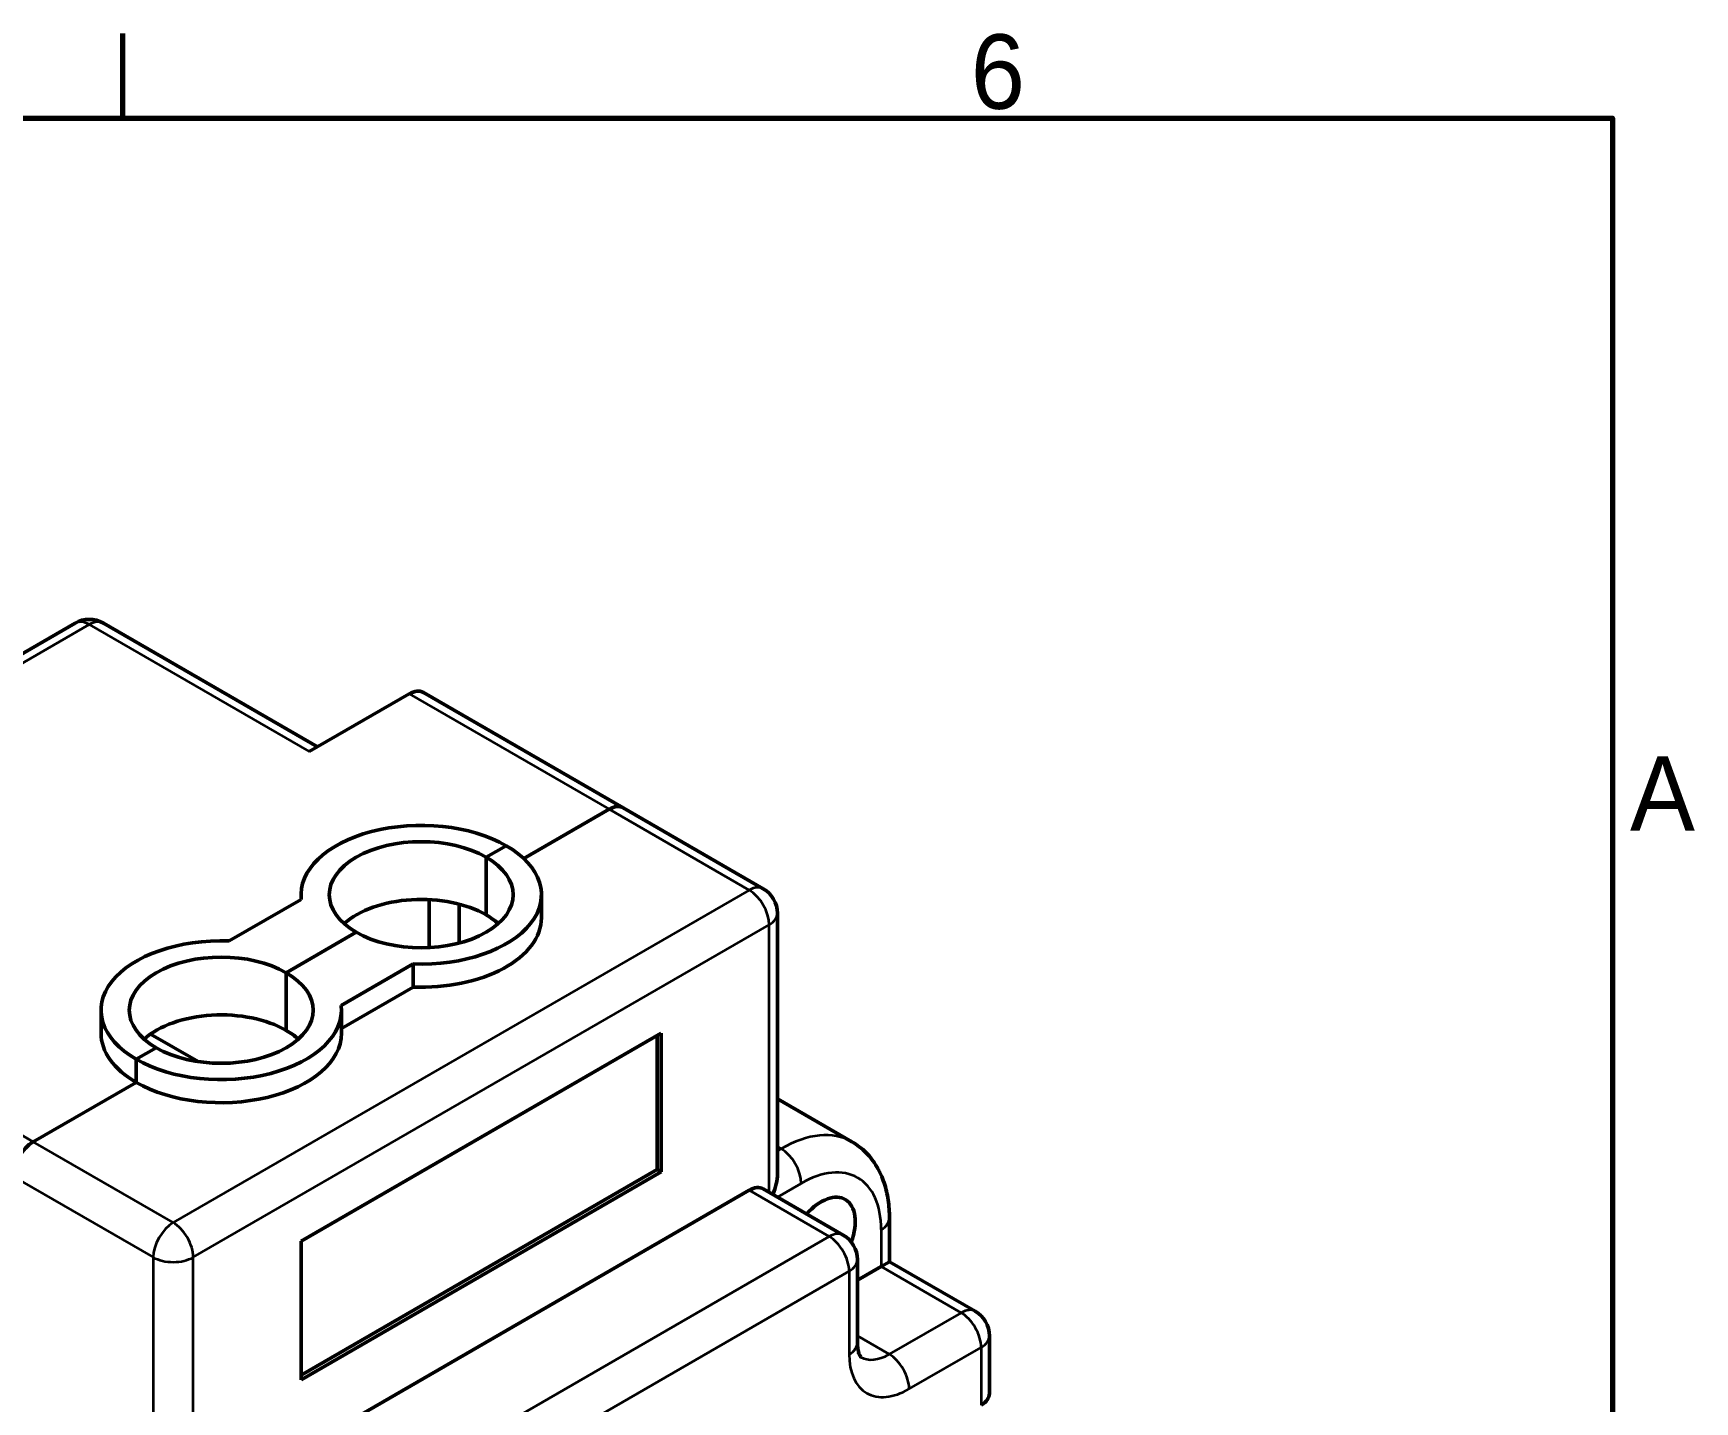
# Model space of a CAD drawing. Header units: millimetres. Extents: x -527 to 428, y -54 to 282.
# Drawn here: x -222.8 to -164.1, y 227.5 to 275.9 of the extents above; entities that cross this region are included whole.
import ezdxf

# ---------------------------------------------------------------- set-up
doc = ezdxf.new("R2010")
doc.units = ezdxf.units.MM
for name, color, linetype, lineweight in [('경계(ISO)', 7, 'Continuous', 70), ('외형선(ISO)', 7, 'Continuous', 50), ('좁은 외형선(ISO)', 7, 'Continuous', 35)]:
    doc.layers.add(name, color=color, linetype=linetype, lineweight=lineweight)
doc.styles.add('레이블 문자 (JIS)', font='')
doc.styles.get('레이블 문자 (JIS)').set_extended_font_data('Gulim')

# ---------------------------------------------------------------- blocks, each defined once
blk = doc.blocks.new('경계 Default Border')
at = {"layer": '경계(ISO)'}
blk.add_line((350, 287), (350, 290.4), dxfattribs=at)
at = {"layer": '경계(ISO)', "flags": 128}
blk.add_lwpolyline([(10, 10), (10, 287), (410, 287), (410, 10), (10, 10)], dxfattribs=at)
at = {"layer": '경계(ISO)', "char_height": 3, "attachment_point": 7, "style": '레이블 문자 (JIS)'}
for s, insert in [('6', (384.154, 287.33)), ('A', (410.705, 258.293))]:
    blk.add_mtext(s, dxfattribs=dict(at, insert=insert))

msp = doc.modelspace()

# ---------------------------------------------------------------- linework, layer by layer
at = {"layer": '외형선(ISO)', "color": 0}
for p, q in [((-234.64548, 247.40306), (-221.35187, 255.07813)), ((-212.7808, 250.70697), (-220.35187, 255.07813)), ((-201.96709, 248.54616), (-209.03816, 252.62864)), ((-209.53816, 252.57911), (-213.0737, 250.53787)), ((-197.01735, 245.68842), (-201.96709, 248.54616)), ((-205.48596, 246.75369), (-202.46709, 248.49663)), ((-202.46709, 248.49663), (-205.48596, 246.75369)), ((-206.10869, 247.21065), (-206.8158, 246.8024)), ((-206.8158, 246.8024), (-206.10869, 247.21065)), ((-206.8158, 246.8024), (-206.8158, 244.76116)), ((-206.8158, 246.8024), (-206.8158, 244.76116)), ((-215.90406, 243.84148), (-213.3546, 245.31341)), ((-213.3639, 245.30805), (-213.3639, 245.47559)), ((-208.83105, 245.30362), (-208.83105, 243.60632)), ((-207.77039, 245.14291), (-207.77039, 243.76704)), ((-204.8639, 244.6591), (-204.8639, 245.47559)), ((-196.51735, 235.60179), (-196.51735, 244.8224)), ((-211.41199, 244.14879), (-213.88687, 242.71992)), ((-211.41199, 244.14879), (-213.88687, 242.71992)), ((-213.88687, 242.71992), (-213.88687, 240.67868)), ((-213.88687, 242.71992), (-213.88687, 240.67868)), ((-211.94426, 241.55529), (-209.39481, 243.02722)), ((-209.39481, 243.02722), (-209.39481, 242.21072)), ((-209.39481, 242.21072), (-211.93496, 240.74416)), ((-220.43496, 241.39311), (-220.43496, 240.57661)), ((-211.93496, 240.57661), (-211.93496, 241.39311)), ((-216.99814, 239.57641), (-218.68538, 240.55054)), ((-213.35654, 233.22815), (-200.62862, 240.57661)), ((-200.77004, 240.49496), (-200.77004, 235.75928)), ((-200.62862, 240.57661), (-200.62862, 235.67763)), ((-218.48306, 240.0663), (-219.19017, 239.65806)), ((-218.48306, 240.0663), (-219.19017, 239.65806)), ((-219.19017, 239.65806), (-219.19017, 238.84156)), ((-219.19017, 238.84156), (-219.19017, 239.65806)), ((-222.83177, 236.73908), (-219.19017, 238.84156)), ((-219.19017, 238.84156), (-222.83177, 236.73908)), ((-193.88598, 236.74178), (-196.51735, 238.261)), ((-200.77004, 235.75928), (-213.35654, 228.49247)), ((-200.62862, 235.67763), (-213.35654, 228.32917)), ((-200.62862, 235.67763), (-200.77004, 235.75928)), ((-197.51735, 235.02444), (-216.46781, 224.08338)), ((-194.18892, 233.44097), (-197.01735, 235.07397)), ((-192.55755, 234.04464), (-192.55755, 232.4991)), ((-213.35654, 228.32917), (-213.35654, 233.22815)), ((-193.68892, 229.63556), (-193.68892, 232.57495)), ((-192.85044, 232.33), (-193.68892, 231.8459)), ((-192.85044, 232.33), (-192.55755, 232.4991)), ((-192.55755, 232.4991), (-189.52201, 230.74653)), ((-189.02201, 227.83927), (-189.02201, 229.88051))]:
    msp.add_line(p, q, dxfattribs=at)
for centre, start, end in [((-220.85187, 254.21211), 60, 120), ((-197.51735, 244.8224), 0, 60), ((-194.68892, 232.57495), 0, 60), ((-190.02201, 229.88051), 0, 60)]:
    msp.add_arc(centre, 1, start, end, dxfattribs=at)
for centre, major_axis, start_param, end_param in [((-209.53816, 251.76262), (0.5, 0.86603), 0, 0.78539816), ((-202.46709, 247.68013), (0.5, 0.86603), 0, 0.78539816), ((-202.46709, 247.68013), (0.5, 0.86603), 0, 0.78539816), ((-209.1139, 245.47559), (-4.25, 0), 3.92699082, 6.34932962), ((-209.1139, 245.47559), (-3.25, 0), 3.92699082, 7.06858347), ((-209.1139, 245.47559), (3.25, 0), 3.92699082, 7.06858347), ((-209.1139, 245.47559), (4.25, 0), 4.64624467, 7.06858347), ((-209.1139, 243.43435), (-3.25, 0), 3.92699082, 5.70807388), ((-209.1139, 244.6591), (4.25, 0), 4.64624467, 6.28318531), ((-209.1139, 243.43435), (-3.25, 0), 3.71670408, 3.92699082), ((-216.18496, 241.39311), (-4.25, 0), 4.64624467, 7.06858347), ((-216.18496, 241.39311), (-3.25, 0), 3.92699082, 7.06858347), ((-216.18496, 241.39311), (3.25, 0), 3.92699082, 7.06858347), ((-216.18496, 241.39311), (4.25, 0), 3.92699082, 6.34932962), ((-216.18496, 239.35187), (-3.25, 0), 3.92699082, 5.70807388), ((-216.18496, 240.57661), (-4.25, 0), 0, 0.78539816), ((-216.18496, 240.57661), (4.25, 0), 3.92699082, 6.28318531), ((-216.18496, 239.35187), (-3.25, 0), 3.71670408, 3.92699082), ((-222.83177, 235.92258), (-0.5, -0.86603), 3.92699082, 5.49778714), ((-197.51735, 235.02444), (0.70711, 1.22474), 4.92100567, 5.49778714), ((-197.51735, 234.20794), (0.5, 0.86603), 0, 0.78539816), ((-194.97176, 233.22815), (0.85, 1.47224), 5.01498868, 7.50848055), ((-190.02201, 227.83927), (1, 0), 5.49778714, 6.28318531)]:
    msp.add_ellipse(centre, major_axis=major_axis, ratio=0.57735027, start_param=start_param, end_param=end_param, dxfattribs=at)
for points, knots in [([(-193.88598, 236.74178), (-193.70272, 236.63597), (-193.53425, 236.50495), (-193.23861, 236.20577), (-193.11138, 236.03795), (-192.89932, 235.6798), (-192.81427, 235.48953), (-192.68183, 235.09535), (-192.63435, 234.89136), (-192.57221, 234.47421), (-192.55755, 234.26099), (-192.55755, 234.04464)], [3.926990817, 3.926990817, 3.926990817, 3.926990817, 4.08407045, 4.08407045, 4.241150082, 4.241150082, 4.398229715, 4.398229715, 4.555309348, 4.555309348, 4.71238898, 4.71238898, 4.71238898, 4.71238898]), ([(-193.68892, 229.63556), (-193.68892, 229.55265), (-193.68319, 229.47839), (-193.66424, 229.35119), (-193.65103, 229.29833), (-193.62329, 229.21576), (-193.60886, 229.18614), (-193.58561, 229.14686), (-193.577, 229.13715), (-193.56797, 229.12801), (-193.5676, 229.12825), (-193.5676, 229.12825)], [4.71238898, 4.71238898, 4.71238898, 4.71238898, 4.869468613, 4.869468613, 5.026548246, 5.026548246, 5.183627878, 5.183627878, 5.340707511, 5.340707511, 5.497787144, 5.497787144, 5.497787144, 5.497787144])]:
    msp.add_open_spline(points, degree=3, knots=knots, dxfattribs=at)
at = {"layer": '좁은 외형선(ISO)', "color": 0}
for p, q in [((-234.14548, 247.35354), (-220.85187, 255.0286)), ((-220.85187, 255.0286), (-213.0737, 250.53787)), ((-209.53816, 252.57911), (-202.46709, 248.49663)), ((-202.46709, 248.49663), (-197.51735, 245.63889)), ((-197.51735, 245.63889), (-217.88202, 233.88134)), ((-217.17491, 232.6566), (-196.81024, 244.41415)), ((-196.81024, 234.95439), (-196.81024, 244.41415)), ((-222.83177, 236.73908), (-229.90284, 240.82156)), ((-217.88202, 233.88134), (-222.83177, 236.73908)), ((-196.51735, 236.56998), (-196.38598, 236.49413)), ((-196.38598, 236.49413), (-196.51735, 236.41828)), ((-223.53888, 235.51434), (-218.58913, 232.6566)), ((-197.51735, 235.02444), (-194.68892, 233.39144)), ((-196.51735, 234.78529), (-195.67887, 235.26939)), ((-194.68892, 233.39144), (-213.63938, 222.45039)), ((-192.85044, 233.63639), (-192.85044, 232.33)), ((-218.58913, 232.6566), (-218.58913, 223.67514)), ((-217.17491, 222.85864), (-217.17491, 232.6566)), ((-212.93227, 221.22565), (-193.98181, 232.1667)), ((-193.98181, 232.1667), (-193.98181, 229.22731)), ((-192.85044, 232.33), (-190.02201, 230.69701)), ((-190.02201, 230.69701), (-192.5676, 229.22731)), ((-192.5676, 229.22731), (-193.68892, 229.87471)), ((-191.86049, 228.00257), (-189.31491, 229.47226)), ((-189.31491, 229.47226), (-189.31491, 227.43102))]:
    msp.add_line(p, q, dxfattribs=at)
for centre, major_axis, start_param, end_param in [((-220.85187, 254.21211), (-0.5, 0.86603), 5.49778714, 6.28318531), ((-220.85187, 254.21211), (0.5, 0.86603), 0, 0.78539816), ((-197.51735, 244.8224), (0.5, 0.86603), 0, 0.78539816), ((-197.51735, 244.8224), (-0.5, 0.86603), 3.92699082, 5.49778714), ((-197.51735, 244.8224), (1, 0), 5.49778714, 6.28318531), ((-196.38598, 232.41165), (2.5, 4.33013), 0, 0.78539816), ((-196.38598, 235.67763), (-0.5, 0.86603), 3.92699082, 5.49778714), ((-195.67887, 232.0034), (2, 3.4641), 5.49778714, 7.06858347), ((-217.88202, 233.06485), (-0.5, -0.86603), 3.92699082, 5.49778714), ((-217.88202, 233.06485), (0.5, -0.86603), 0.78539816, 2.35619449), ((-193.55755, 234.04464), (1, 0), 5.49778714, 6.28318531), ((-194.68892, 232.57495), (0.5, 0.86603), 0, 0.78539816), ((-194.68892, 232.57495), (0.5, -0.86603), 0.78539816, 2.35619449), ((-217.88202, 233.06485), (-1, 0), 0.78539816, 2.35619449), ((-194.68892, 232.57495), (1, 0), 5.49778714, 6.28318531), ((-190.02201, 229.88051), (0.5, 0.86603), 0, 0.78539816), ((-190.02201, 229.88051), (0.5, -0.86603), 0.78539816, 2.35619449), ((-190.02201, 229.88051), (1, 0), 5.49778714, 6.28318531), ((-194.68892, 229.63556), (1, 0), 5.49778714, 6.28318531), ((-191.86049, 230.45206), (-1.5, -2.59808), 5.49778714, 7.06858347), ((-192.5676, 230.86031), (-1, -1.73205), 0, 0.78539816), ((-192.5676, 228.41082), (0.5, -0.86603), 0.78539816, 2.35619449)]:
    msp.add_ellipse(centre, major_axis=major_axis, ratio=0.57735027, start_param=start_param, end_param=end_param, dxfattribs=at)

# ---------------------------------------------------------------- block references
at = {"color": 0, "xscale": 0.8778375, "yscale": 0.8778375, "zscale": 0.8778375}
msp.add_blockref('경계 Default Border', (-526.90617, 20.99849), dxfattribs=at)

doc.saveas('drawing.dxf')
